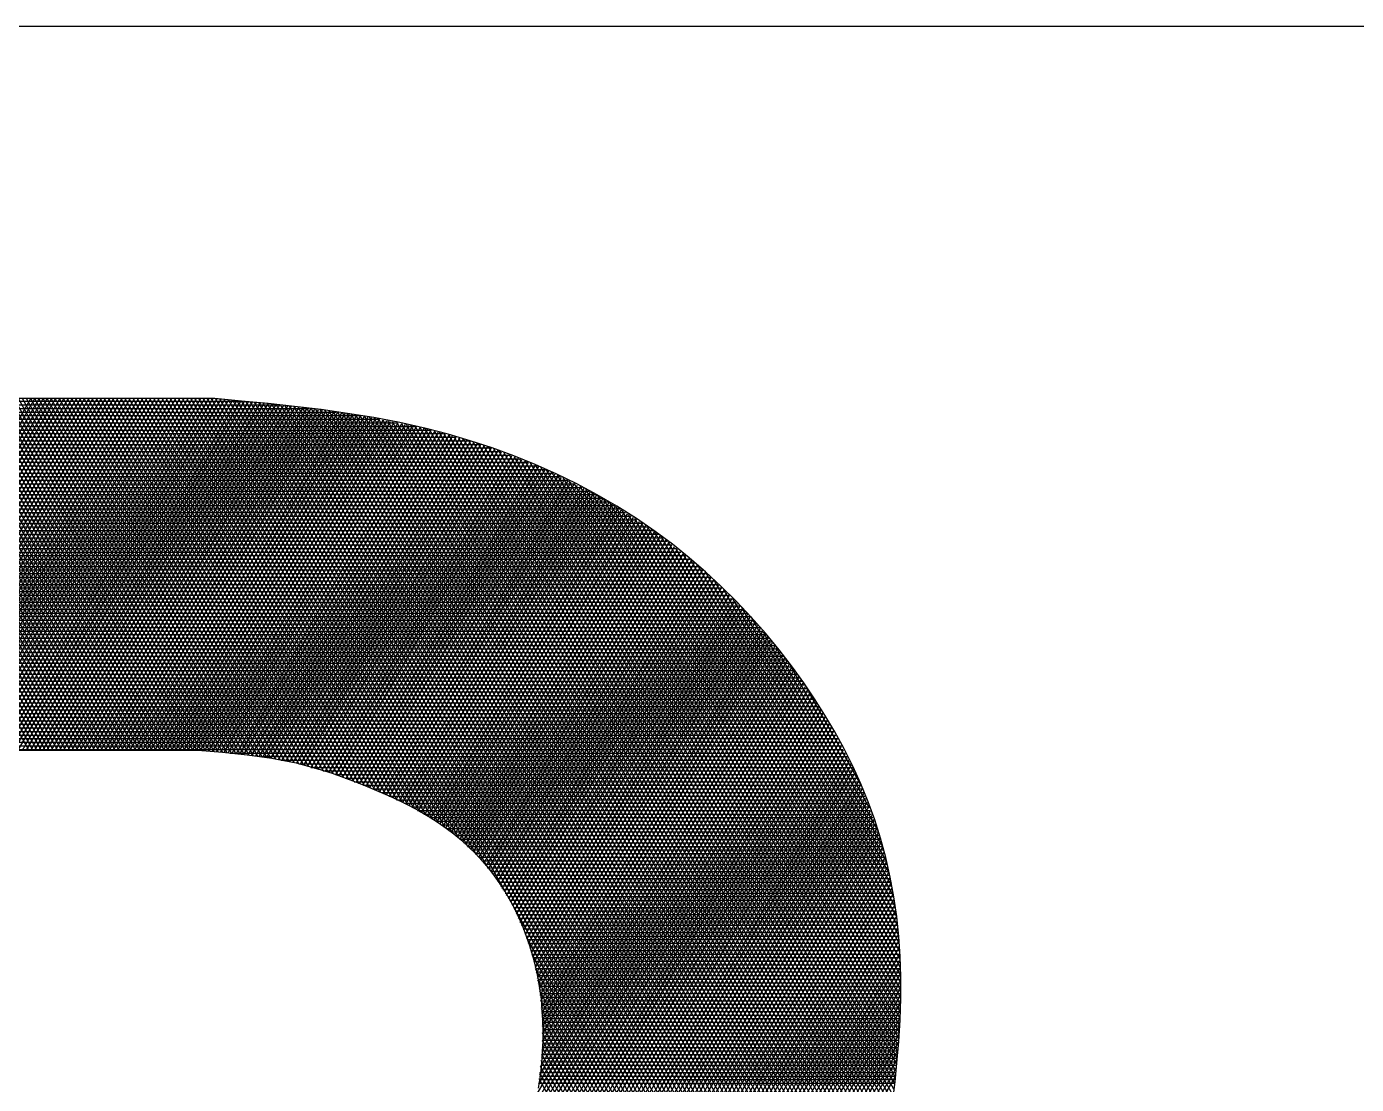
# Model space of a CAD drawing. Header units: millimetres. Extents: x 0 to 841, y 0 to 594.
# Drawn here: x 585.551 to 588.671, y 223.677 to 226.159 of the extents above; entities that cross this region are included whole.
import ezdxf

# ---------------------------------------------------------------- set-up
doc = ezdxf.new("R2010")
doc.units = ezdxf.units.MM
doc.header["$LTSCALE"] = 46.255
doc.layers.get('0').update_dxf_attribs({"linetype": 'CONTINUOUS'})

msp = doc.modelspace()

# ---------------------------------------------------------------- linework, layer by layer
at = {"color": 7, "linetype": 'CONTINUOUS'}
for p, q in [((599.4503, 226.1587), (523.4503, 226.1587)), ((585.993, 225.2859), (583.5677, 225.2859)), ((585.0845, 224.4607), (585.5609, 225.2859)), ((585.0942, 224.4607), (585.5706, 225.2859)), ((585.5561, 224.4607), (585.0986, 225.2859)), ((585.1039, 224.4607), (585.5804, 225.2859)), ((585.5657, 224.4607), (585.1083, 225.2859)), ((585.1136, 224.4607), (585.5901, 225.2859)), ((585.5753, 224.4607), (585.1179, 225.2859)), ((585.1234, 224.4607), (585.5998, 225.2859)), ((585.585, 224.4607), (585.1275, 225.2859)), ((585.1331, 224.4607), (585.6095, 225.2859)), ((585.5946, 224.4607), (585.1372, 225.2859)), ((585.1428, 224.4607), (585.6193, 225.2859)), ((585.6042, 224.4607), (585.1468, 225.2859)), ((585.1525, 224.4607), (585.629, 225.2859)), ((585.6139, 224.4607), (585.1564, 225.2859)), ((585.1623, 224.4607), (585.6387, 225.2859)), ((585.6235, 224.4607), (585.166, 225.2859)), ((585.172, 224.4607), (585.6484, 225.2859)), ((585.6331, 224.4607), (585.1757, 225.2859)), ((585.1817, 224.4607), (585.6582, 225.2859)), ((585.6427, 224.4607), (585.1853, 225.2859)), ((585.1914, 224.4607), (585.6679, 225.2859)), ((585.6524, 224.4607), (585.1949, 225.2859)), ((585.2011, 224.4607), (585.6776, 225.2859)), ((585.662, 224.4607), (585.2046, 225.2859)), ((585.2109, 224.4607), (585.6873, 225.2859)), ((585.6716, 224.4607), (585.2142, 225.2859)), ((585.2206, 224.4607), (585.6971, 225.2859)), ((585.6813, 224.4607), (585.2238, 225.2859)), ((585.2303, 224.4607), (585.7068, 225.2859)), ((585.6909, 224.4607), (585.2334, 225.2859)), ((585.24, 224.4607), (585.7165, 225.2859)), ((585.7005, 224.4607), (585.2431, 225.2859)), ((585.2498, 224.4607), (585.7262, 225.2859)), ((585.7101, 224.4607), (585.2527, 225.2859)), ((585.2595, 224.4607), (585.736, 225.2859)), ((585.7198, 224.4607), (585.2623, 225.2859)), ((585.2692, 224.4607), (585.7457, 225.2859)), ((585.7294, 224.4607), (585.272, 225.2859)), ((585.2789, 224.4607), (585.7554, 225.2859)), ((585.739, 224.4607), (585.2816, 225.2859)), ((585.2887, 224.4607), (585.7651, 225.2859)), ((585.7487, 224.4607), (585.2912, 225.2859)), ((585.2984, 224.4607), (585.7749, 225.2859)), ((585.7583, 224.4607), (585.3008, 225.2859)), ((585.3081, 224.4607), (585.7846, 225.2859)), ((585.7679, 224.4607), (585.3105, 225.2859)), ((585.3178, 224.4607), (585.7943, 225.2859)), ((585.7775, 224.4607), (585.3201, 225.2859)), ((585.3276, 224.4607), (585.804, 225.2859)), ((585.7872, 224.4607), (585.3297, 225.2859)), ((585.3373, 224.4607), (585.8138, 225.2859)), ((585.7968, 224.4607), (585.3394, 225.2859)), ((585.347, 224.4607), (585.8235, 225.2859)), ((585.8064, 224.4607), (585.349, 225.2859)), ((585.3567, 224.4607), (585.8332, 225.2859)), ((585.8161, 224.4607), (585.3586, 225.2859)), ((585.3665, 224.4607), (585.8429, 225.2859)), ((585.8257, 224.4607), (585.3682, 225.2859)), ((585.3762, 224.4607), (585.8526, 225.2859)), ((585.8353, 224.4607), (585.3779, 225.2859)), ((585.3859, 224.4607), (585.8624, 225.2859)), ((585.8449, 224.4607), (585.3875, 225.2859)), ((585.3956, 224.4607), (585.8721, 225.2859)), ((585.8546, 224.4607), (585.3971, 225.2859)), ((585.4054, 224.4607), (585.8818, 225.2859)), ((585.8642, 224.4607), (585.4068, 225.2859)), ((585.4151, 224.4607), (585.8915, 225.2859)), ((585.8738, 224.4607), (585.4164, 225.2859)), ((585.4248, 224.4607), (585.9013, 225.2859)), ((585.8835, 224.4607), (585.426, 225.2859)), ((585.4345, 224.4607), (585.911, 225.2859)), ((585.8931, 224.4607), (585.4356, 225.2859)), ((585.4443, 224.4607), (585.9207, 225.2859)), ((585.9027, 224.4607), (585.4453, 225.2859)), ((585.454, 224.4607), (585.9304, 225.2859)), ((585.9124, 224.4607), (585.4549, 225.2859)), ((585.4637, 224.4607), (585.9402, 225.2859)), ((585.922, 224.4607), (585.4645, 225.2859)), ((585.4734, 224.4607), (585.9499, 225.2859)), ((585.9316, 224.4607), (585.4742, 225.2859)), ((585.4832, 224.4607), (585.9596, 225.2859)), ((585.9412, 224.4607), (585.4838, 225.2859)), ((585.4929, 224.4607), (585.9693, 225.2859)), ((585.9509, 224.4607), (585.4934, 225.2859)), ((585.5026, 224.4607), (585.9791, 225.2859)), ((585.9609, 224.46), (585.503, 225.2859)), ((585.5123, 224.4607), (585.9888, 225.2859)), ((585.971, 224.4591), (585.5127, 225.2859)), ((585.5221, 224.4607), (585.9982, 225.2854)), ((585.9811, 224.4582), (585.5223, 225.2859)), ((585.5318, 224.4607), (586.0074, 225.2845)), ((585.9912, 224.4574), (585.5319, 225.2859)), ((586.0013, 224.4565), (585.5416, 225.2859)), ((586.0114, 224.4557), (585.5512, 225.2859)), ((586.0215, 224.4548), (585.5608, 225.2859)), ((586.0317, 224.4539), (585.5705, 225.2859)), ((586.042, 224.4527), (585.5801, 225.2859)), ((586.0523, 224.4514), (585.5897, 225.2859)), ((586.0626, 224.4502), (585.5993, 225.2859)), ((586.0729, 224.449), (585.609, 225.2859)), ((586.0832, 224.4478), (585.6186, 225.2859)), ((586.0935, 224.4466), (585.6282, 225.2859)), ((586.1038, 224.4453), (585.6379, 225.2859)), ((586.1144, 224.4436), (585.6475, 225.2859)), ((586.1251, 224.4416), (585.6571, 225.2859)), ((586.1359, 224.4396), (585.6667, 225.2859)), ((586.1466, 224.4376), (585.6764, 225.2859)), ((586.1573, 224.4356), (585.686, 225.2859)), ((586.1681, 224.4336), (585.6956, 225.2859)), ((586.1788, 224.4317), (585.7053, 225.2859)), ((586.19, 224.4289), (585.7149, 225.2859)), ((586.2015, 224.4255), (585.7245, 225.2859)), ((586.213, 224.4221), (585.7341, 225.2859)), ((586.2245, 224.4187), (585.7438, 225.2859)), ((586.236, 224.4153), (585.7534, 225.2859)), ((586.2475, 224.4119), (585.763, 225.2859)), ((586.259, 224.4085), (585.7727, 225.2859)), ((586.2705, 224.4051), (585.7823, 225.2859)), ((586.2821, 224.4017), (585.7919, 225.2859)), ((586.2944, 224.3968), (585.8015, 225.2859)), ((586.3067, 224.392), (585.8112, 225.2859)), ((586.319, 224.3871), (585.8208, 225.2859)), ((586.3314, 224.3822), (585.8304, 225.2859)), ((586.3437, 224.3774), (585.8401, 225.2859)), ((586.356, 224.3725), (585.8497, 225.2859)), ((586.3683, 224.3677), (585.8593, 225.2859)), ((586.3808, 224.3625), (585.8689, 225.2859)), ((586.3938, 224.3564), (585.8786, 225.2859)), ((586.4068, 224.3504), (585.8882, 225.2859)), ((586.4197, 224.3444), (585.8978, 225.2859)), ((586.4327, 224.3384), (585.9075, 225.2859)), ((586.4457, 224.3323), (585.9171, 225.2859)), ((586.4596, 224.3246), (585.9267, 225.2859)), ((586.4738, 224.3163), (585.9363, 225.2859)), ((586.488, 224.3081), (585.946, 225.2859)), ((586.5022, 224.2998), (585.9556, 225.2859)), ((586.5165, 224.2915), (585.9652, 225.2859)), ((586.5329, 224.2791), (585.9749, 225.2859)), ((586.5495, 224.2666), (585.9845, 225.2859)), ((586.5662, 224.2538), (585.9942, 225.2858)), ((586.5866, 224.2345), (586.0044, 225.2848)), ((583.5677, 225.2795), (586.0588, 225.2795)), ((583.5677, 225.2711), (586.1449, 225.2711)), ((583.5677, 225.2627), (586.2129, 225.2627)), ((583.5677, 225.2542), (586.2772, 225.2542)), ((585.5415, 224.4607), (586.0166, 225.2836)), ((585.5512, 224.4607), (586.0258, 225.2827)), ((585.561, 224.4607), (586.035, 225.2818)), ((585.5707, 224.4607), (586.0442, 225.2809)), ((585.5804, 224.4607), (586.0534, 225.28)), ((585.5901, 224.4607), (586.0627, 225.2791)), ((585.5998, 224.4607), (586.0719, 225.2782)), ((585.6096, 224.4607), (586.0811, 225.2773)), ((585.6193, 224.4607), (586.0903, 225.2764)), ((585.629, 224.4607), (586.0995, 225.2755)), ((585.6387, 224.4607), (586.1087, 225.2746)), ((585.6485, 224.4607), (586.1179, 225.2737)), ((585.6582, 224.4607), (586.1271, 225.2728)), ((585.6679, 224.4607), (586.1363, 225.2719)), ((585.6776, 224.4607), (586.1455, 225.271)), ((585.6874, 224.4607), (586.1547, 225.2701)), ((585.6971, 224.4607), (586.1638, 225.2691)), ((585.7068, 224.4607), (586.1729, 225.2679)), ((585.7165, 224.4607), (586.1819, 225.2667)), ((585.7263, 224.4607), (586.1909, 225.2655)), ((585.736, 224.4607), (586.2, 225.2643)), ((585.7457, 224.4607), (586.209, 225.2632)), ((585.7554, 224.4607), (586.2181, 225.262)), ((585.7652, 224.4607), (586.2271, 225.2608)), ((585.7749, 224.4607), (586.2361, 225.2596)), ((585.7846, 224.4607), (586.2452, 225.2584)), ((585.7943, 224.4607), (586.2542, 225.2572)), ((585.8041, 224.4607), (586.2633, 225.2561)), ((585.8138, 224.4607), (586.2723, 225.2549)), ((585.8235, 224.4607), (586.2814, 225.2537)), ((586.6069, 224.2152), (586.0145, 225.2838)), ((586.6345, 224.1827), (586.0247, 225.2828)), ((587.3045, 222.9915), (586.0349, 225.2818)), ((587.31, 222.9988), (586.0451, 225.2808)), ((587.3156, 223.0062), (586.0553, 225.2798)), ((587.3211, 223.0135), (586.0654, 225.2789)), ((587.3267, 223.0208), (586.0756, 225.2779)), ((587.3323, 223.0282), (586.0858, 225.2769)), ((587.3378, 223.0355), (586.096, 225.2759)), ((587.3434, 223.0428), (586.1062, 225.2749)), ((587.349, 223.0502), (586.1164, 225.2739)), ((587.3545, 223.0575), (586.1265, 225.2729)), ((587.3601, 223.0648), (586.1367, 225.2719)), ((587.3655, 223.0724), (586.1469, 225.2709)), ((587.3705, 223.0808), (586.1571, 225.2699)), ((587.3755, 223.0892), (586.1674, 225.2686)), ((587.3805, 223.0976), (586.1778, 225.2672)), ((587.3854, 223.106), (586.1882, 225.2659)), ((587.3904, 223.1144), (586.1986, 225.2645)), ((587.3954, 223.1228), (586.2089, 225.2632)), ((587.4004, 223.1311), (586.2193, 225.2618)), ((587.4053, 223.1395), (586.2297, 225.2605)), ((587.4103, 223.1479), (586.2401, 225.2591)), ((587.4153, 223.1563), (586.2505, 225.2577)), ((587.4203, 223.1647), (586.2609, 225.2564)), ((587.4253, 223.1731), (586.2712, 225.255)), ((587.4302, 223.1815), (586.2816, 225.2537)), ((583.5677, 225.2458), (586.3358, 225.2458)), ((583.5677, 225.2374), (586.3783, 225.2374)), ((583.5677, 225.229), (586.4209, 225.229)), ((585.8332, 224.4607), (586.2904, 225.2525)), ((585.843, 224.4607), (586.2994, 225.2513)), ((585.8527, 224.4607), (586.3085, 225.2501)), ((585.8624, 224.4607), (586.3175, 225.249)), ((585.8721, 224.4607), (586.3265, 225.2477)), ((585.8819, 224.4607), (586.3352, 225.2459)), ((585.8916, 224.4607), (586.3439, 225.2442)), ((585.9013, 224.4607), (586.3527, 225.2425)), ((585.911, 224.4607), (586.3614, 225.2407)), ((585.9208, 224.4607), (586.3701, 225.239)), ((585.9305, 224.4607), (586.3789, 225.2373)), ((585.9402, 224.4607), (586.3876, 225.2356)), ((585.9499, 224.4607), (586.3963, 225.2338)), ((585.9593, 224.4601), (586.405, 225.2321)), ((585.9686, 224.4593), (586.4138, 225.2304)), ((585.9778, 224.4585), (586.4225, 225.2287)), ((585.9871, 224.4577), (586.4312, 225.2269)), ((585.9964, 224.4569), (586.4399, 225.2252)), ((586.0057, 224.4561), (586.4487, 225.2235)), ((586.0149, 224.4554), (586.4574, 225.2217)), ((587.4348, 223.1906), (586.292, 225.2523)), ((587.4394, 223.1997), (586.3024, 225.2509)), ((587.444, 223.2088), (586.3128, 225.2496)), ((587.4485, 223.218), (586.3231, 225.2482)), ((587.4531, 223.2271), (586.3339, 225.2462)), ((587.4577, 223.2362), (586.3447, 225.2441)), ((587.4623, 223.2453), (586.3555, 225.2419)), ((587.4668, 223.2544), (586.3663, 225.2398)), ((587.4714, 223.2635), (586.3772, 225.2376)), ((587.476, 223.2727), (586.388, 225.2355)), ((587.4806, 223.2818), (586.3988, 225.2333)), ((587.4851, 223.2909), (586.4096, 225.2312)), ((587.4897, 223.3), (586.4204, 225.2291)), ((587.4938, 223.31), (586.4312, 225.2269)), ((587.4977, 223.3203), (586.4421, 225.2248)), ((587.5017, 223.3305), (586.4529, 225.2226)), ((583.5677, 225.2206), (586.4634, 225.2206)), ((583.5677, 225.2121), (586.5003, 225.2121)), ((583.5677, 225.2037), (586.5293, 225.2037)), ((583.5677, 225.1953), (586.5583, 225.1953)), ((586.0242, 224.4546), (586.4661, 225.22)), ((586.0334, 224.4537), (586.4748, 225.2183)), ((586.0425, 224.4526), (586.4836, 225.2166)), ((586.0516, 224.4515), (586.4921, 225.2145)), ((586.0607, 224.4504), (586.5004, 225.2121)), ((586.0698, 224.4494), (586.5088, 225.2097)), ((586.0789, 224.4483), (586.5171, 225.2073)), ((586.088, 224.4472), (586.5254, 225.2048)), ((586.0971, 224.4461), (586.5338, 225.2024)), ((586.1062, 224.4451), (586.5421, 225.2)), ((586.115, 224.4435), (586.5504, 225.1976)), ((586.1238, 224.4419), (586.5587, 225.1952)), ((586.1326, 224.4402), (586.5671, 225.1927)), ((586.1414, 224.4386), (586.5754, 225.1903)), ((587.5056, 223.3408), (586.4637, 225.2205)), ((587.5096, 223.3511), (586.4745, 225.2184)), ((587.5135, 223.3613), (586.4853, 225.2162)), ((587.5174, 223.3716), (586.4966, 225.2132)), ((587.5214, 223.3818), (586.5081, 225.2099)), ((587.5253, 223.3921), (586.5196, 225.2065)), ((587.5293, 223.4024), (586.5311, 225.2032)), ((587.5332, 223.4126), (586.5425, 225.1999)), ((587.5372, 223.4229), (586.554, 225.1965)), ((587.5405, 223.4341), (586.5655, 225.1932)), ((583.5677, 225.1869), (586.5873, 225.1869)), ((583.5677, 225.1784), (586.6163, 225.1784)), ((583.5677, 225.17), (586.6415, 225.17)), ((583.5677, 225.1616), (586.6631, 225.1616)), ((586.1502, 224.437), (586.5837, 225.1879)), ((586.159, 224.4353), (586.5921, 225.1855)), ((586.1677, 224.4337), (586.6004, 225.1831)), ((586.1765, 224.4321), (586.6087, 225.1807)), ((586.1852, 224.4303), (586.617, 225.1782)), ((586.1935, 224.4278), (586.6254, 225.1758)), ((586.2018, 224.4254), (586.6335, 225.1731)), ((586.2101, 224.4229), (586.6415, 225.17)), ((586.2184, 224.4205), (586.6494, 225.1669)), ((586.2268, 224.418), (586.6574, 225.1638)), ((586.2351, 224.4156), (586.6653, 225.1607)), ((587.5436, 223.446), (586.577, 225.1899)), ((587.5467, 223.4579), (586.5884, 225.1865)), ((587.5497, 223.4697), (586.5999, 225.1832)), ((587.5528, 223.4816), (586.6114, 225.1799)), ((587.5558, 223.4934), (586.6229, 225.1765)), ((587.5589, 223.5053), (586.6346, 225.1727)), ((587.5619, 223.5171), (586.6469, 225.1679)), ((587.5647, 223.5295), (586.6592, 225.1631)), ((583.5677, 225.1532), (586.6847, 225.1532)), ((583.5677, 225.1448), (586.7063, 225.1448)), ((583.5677, 225.1363), (586.7278, 225.1363)), ((586.2434, 224.4131), (586.6732, 225.1576)), ((586.2517, 224.4107), (586.6812, 225.1546)), ((586.26, 224.4082), (586.6891, 225.1515)), ((586.2683, 224.4058), (586.697, 225.1484)), ((586.2766, 224.4034), (586.705, 225.1453)), ((586.2848, 224.4006), (586.7129, 225.1422)), ((586.2927, 224.3975), (586.7208, 225.1391)), ((586.3006, 224.3944), (586.7288, 225.136)), ((586.3085, 224.3912), (586.7367, 225.1329)), ((586.3165, 224.3881), (586.7446, 225.1298)), ((587.567, 223.5428), (586.6715, 225.1583)), ((587.5693, 223.556), (586.6838, 225.1535)), ((587.5716, 223.5693), (586.696, 225.1487)), ((587.5738, 223.5825), (586.7083, 225.1439)), ((587.5761, 223.5958), (586.7206, 225.1392)), ((587.5784, 223.6091), (586.7329, 225.1344)), ((587.5807, 223.6223), (586.7452, 225.1296)), ((583.5677, 225.1279), (586.7494, 225.1279)), ((583.5677, 225.1195), (586.7705, 225.1195)), ((583.5677, 225.1111), (586.7872, 225.1111)), ((583.5677, 225.1027), (586.8039, 225.1027)), ((586.3244, 224.385), (586.7526, 225.1267)), ((586.3323, 224.3819), (586.7605, 225.1236)), ((586.3402, 224.3787), (586.7685, 225.1205)), ((586.3481, 224.3756), (586.776, 225.1167)), ((586.3561, 224.3725), (586.7835, 225.1129)), ((586.364, 224.3694), (586.7911, 225.1091)), ((586.3719, 224.3662), (586.7986, 225.1053)), ((586.3797, 224.363), (586.8061, 225.1015)), ((586.3874, 224.3594), (586.8137, 225.0977)), ((587.5824, 223.6365), (586.7575, 225.1248)), ((587.5841, 223.6509), (586.7699, 225.1198)), ((587.5857, 223.6653), (586.7832, 225.1131)), ((587.5874, 223.6797), (586.7966, 225.1063)), ((587.589, 223.6941), (586.8099, 225.0996)), ((583.5677, 225.0942), (586.8206, 225.0942)), ((583.5677, 225.0858), (586.8373, 225.0858)), ((583.5677, 225.0774), (586.8541, 225.0774)), ((583.5677, 225.069), (586.8708, 225.069)), ((586.3951, 224.3559), (586.8212, 225.0939)), ((586.4027, 224.3523), (586.8287, 225.0901)), ((586.4104, 224.3487), (586.8363, 225.0863)), ((586.4181, 224.3452), (586.8438, 225.0826)), ((586.4257, 224.3416), (586.8513, 225.0788)), ((586.4334, 224.338), (586.8589, 225.075)), ((586.4411, 224.3345), (586.8664, 225.0712)), ((586.4487, 224.3309), (586.8739, 225.0674)), ((587.5906, 223.7086), (586.8233, 225.0929)), ((587.5923, 223.723), (586.8367, 225.0862)), ((587.5935, 223.7381), (586.85, 225.0794)), ((587.5947, 223.7534), (586.8634, 225.0727)), ((587.5958, 223.7687), (586.8767, 225.066)), ((583.5677, 225.0605), (586.8875, 225.0605)), ((583.5677, 225.0521), (586.9036, 225.0521)), ((583.5677, 225.0437), (586.9168, 225.0437)), ((583.5677, 225.0353), (586.93, 225.0353)), ((586.456, 224.3267), (586.8815, 225.0636)), ((586.4633, 224.3224), (586.889, 225.0598)), ((586.4706, 224.3182), (586.8965, 225.056)), ((586.4779, 224.314), (586.9039, 225.0519)), ((586.4851, 224.3097), (586.911, 225.0474)), ((586.4924, 224.3055), (586.9181, 225.0428)), ((586.4997, 224.3013), (586.9252, 225.0383)), ((587.5969, 223.784), (586.8901, 225.0592)), ((587.5981, 223.7994), (586.9037, 225.052)), ((587.5992, 223.8147), (586.9186, 225.0425)), ((583.5677, 225.0269), (586.9432, 225.0269)), ((583.5677, 225.0184), (586.9564, 225.0184)), ((583.5677, 225.01), (586.9696, 225.01)), ((586.507, 224.297), (586.9323, 225.0338)), ((586.5143, 224.2928), (586.9394, 225.0292)), ((586.5212, 224.288), (586.9465, 225.0247)), ((586.528, 224.2829), (586.9537, 225.0202)), ((586.5348, 224.2778), (586.9608, 225.0156)), ((586.5415, 224.2727), (586.9679, 225.0111)), ((586.5483, 224.2675), (586.975, 225.0066)), ((587.6003, 223.8302), (586.9335, 225.033)), ((587.6006, 223.8469), (586.9484, 225.0235)), ((587.6009, 223.8637), (586.9633, 225.014)), ((587.6013, 223.8805), (586.9782, 225.0045)), ((583.5677, 225.0016), (586.9828, 225.0016)), ((583.5677, 224.9932), (586.996, 224.9932)), ((583.5677, 224.9847), (587.0092, 224.9847)), ((583.5677, 224.9763), (587.0224, 224.9763)), ((586.5551, 224.2624), (586.9821, 225.002)), ((586.5618, 224.2573), (586.9892, 224.9975)), ((586.5684, 224.2518), (586.9963, 224.993)), ((586.5746, 224.2458), (587.0034, 224.9884)), ((586.5809, 224.2399), (587.0105, 224.9839)), ((586.5872, 224.2339), (587.0176, 224.9794)), ((586.5935, 224.2279), (587.0247, 224.9748)), ((587.6016, 223.8973), (586.9931, 224.995)), ((587.6019, 223.914), (587.008, 224.9855)), ((587.6022, 223.9309), (587.0229, 224.976)), ((583.5677, 224.9679), (587.0336, 224.9679)), ((583.5677, 224.9595), (587.0441, 224.9595)), ((583.5677, 224.9511), (587.0546, 224.9511)), ((583.5677, 224.9426), (587.0651, 224.9426)), ((586.5998, 224.222), (587.0314, 224.9696)), ((586.6061, 224.216), (587.0381, 224.9643)), ((586.6121, 224.2096), (587.0447, 224.959)), ((586.6178, 224.2027), (587.0514, 224.9536)), ((586.6236, 224.1958), (587.058, 224.9483)), ((586.6293, 224.1889), (587.0647, 224.943)), ((587.6011, 223.9503), (587.0397, 224.963)), ((587.6, 223.9696), (587.0571, 224.9491)), ((583.5677, 224.9342), (587.0756, 224.9342)), ((583.5677, 224.9258), (587.0861, 224.9258)), ((583.5677, 224.9174), (587.0966, 224.9174)), ((586.6351, 224.1821), (587.0713, 224.9377)), ((586.6408, 224.1752), (587.078, 224.9323)), ((586.6466, 224.1683), (587.0846, 224.927)), ((586.6518, 224.1606), (587.0913, 224.9217)), ((586.6569, 224.1525), (587.0979, 224.9163)), ((586.662, 224.1444), (587.1046, 224.911)), ((587.5989, 223.989), (587.0744, 224.9352)), ((587.5978, 224.0083), (587.0917, 224.9213)), ((583.5677, 224.909), (587.1071, 224.909)), ((583.5677, 224.9005), (587.1176, 224.9005)), ((583.5677, 224.8921), (587.1281, 224.8921)), ((583.5677, 224.8837), (587.1386, 224.8837)), ((586.667, 224.1363), (587.1112, 224.9057)), ((586.6721, 224.1282), (587.1179, 224.9004)), ((586.6771, 224.1201), (587.1245, 224.895)), ((586.6822, 224.112), (587.1312, 224.8897)), ((586.6872, 224.104), (587.1378, 224.8844)), ((586.6921, 224.0955), (587.1444, 224.879)), ((587.5967, 224.0276), (587.109, 224.9074)), ((587.5947, 224.0486), (587.1264, 224.8935)), ((587.5913, 224.0722), (587.1437, 224.8796)), ((583.5677, 224.8753), (587.1481, 224.8753)), ((583.5677, 224.8668), (587.1566, 224.8668)), ((583.5677, 224.8584), (587.1651, 224.8584)), ((583.5677, 224.85), (587.1736, 224.85)), ((586.6963, 224.0859), (587.1506, 224.8728)), ((586.7005, 224.0764), (587.1568, 224.8667)), ((586.7047, 224.0668), (587.163, 224.8606)), ((586.7089, 224.0573), (587.1691, 224.8544)), ((586.7131, 224.0478), (587.1753, 224.8483)), ((587.5879, 224.0957), (587.1651, 224.8584)), ((583.5677, 224.8416), (587.1821, 224.8416)), ((583.5677, 224.8332), (587.1906, 224.8332)), ((583.5677, 224.8247), (587.199, 224.8247)), ((583.5677, 224.8163), (587.2075, 224.8163)), ((586.7173, 224.0382), (587.1815, 224.8421)), ((586.7216, 224.0287), (587.1877, 224.836)), ((586.7253, 224.0183), (587.1939, 224.8299)), ((586.7287, 224.0073), (587.2, 224.8237)), ((586.7321, 223.9963), (587.2062, 224.8176)), ((587.5845, 224.1192), (587.1865, 224.8372)), ((583.5677, 224.8079), (587.216, 224.8079)), ((583.5677, 224.7995), (587.2245, 224.7995)), ((583.5677, 224.7911), (587.233, 224.7911)), ((586.7355, 223.9854), (587.2124, 224.8115)), ((586.7388, 223.9744), (587.2186, 224.8053)), ((586.7422, 223.9633), (587.2248, 224.7992)), ((586.7447, 223.9509), (587.231, 224.7931)), ((586.7472, 223.9384), (587.2371, 224.7869)), ((587.5811, 224.1427), (587.2079, 224.8159)), ((587.5745, 224.172), (587.2293, 224.7947)), ((583.5677, 224.7826), (587.2415, 224.7826)), ((583.5677, 224.7742), (587.2499, 224.7742)), ((583.5677, 224.7658), (587.2571, 224.7658)), ((583.5677, 224.7574), (587.264, 224.7574)), ((586.7498, 223.9259), (587.2433, 224.7808)), ((586.7523, 223.9134), (587.2495, 224.7747)), ((586.7547, 223.9008), (587.2553, 224.7679)), ((586.7561, 223.8864), (587.2611, 224.761)), ((586.7575, 223.8719), (587.2668, 224.754)), ((587.567, 224.2029), (587.2507, 224.7735)), ((583.5677, 224.7489), (587.271, 224.7489)), ((583.5677, 224.7405), (587.2779, 224.7405)), ((583.5677, 224.7321), (587.2848, 224.7321)), ((583.5677, 224.7237), (587.2918, 224.7237)), ((586.7588, 223.8574), (587.2725, 224.7471)), ((586.7602, 223.8429), (587.2782, 224.7402)), ((586.7615, 223.8114), (587.2896, 224.7263)), ((586.7616, 223.8285), (587.2839, 224.7332)), ((587.5595, 224.2338), (587.28, 224.7379)), ((583.5677, 224.7153), (587.2987, 224.7153)), ((583.5677, 224.7068), (587.3056, 224.7068)), ((583.5677, 224.6984), (587.3126, 224.6984)), ((586.7572, 223.7198), (587.3182, 224.6915)), ((586.7595, 223.7406), (587.3125, 224.6985)), ((586.761, 223.7601), (587.3068, 224.7054)), ((586.7611, 223.7772), (587.3011, 224.7124)), ((586.7613, 223.7943), (587.2953, 224.7193)), ((587.5479, 224.2721), (587.3095, 224.7021)), ((583.5677, 224.69), (587.3195, 224.69)), ((583.5677, 224.6816), (587.3264, 224.6816)), ((583.5677, 224.6732), (587.3334, 224.6732)), ((583.5677, 224.6647), (587.3403, 224.6647)), ((586.7432, 223.6283), (587.3411, 224.6638)), ((586.7487, 223.6546), (587.3354, 224.6707)), ((586.7526, 223.6782), (587.3296, 224.6777)), ((586.7549, 223.699), (587.3239, 224.6846)), ((587.5282, 224.3249), (587.339, 224.6663)), ((583.5677, 224.6563), (587.3472, 224.6563)), ((583.5677, 224.6479), (587.3529, 224.6479)), ((583.5677, 224.6395), (587.3585, 224.6395)), ((583.5677, 224.631), (587.3642, 224.631)), ((586.703, 223.4913), (587.3625, 224.6335)), ((586.7205, 223.5384), (587.3573, 224.6413)), ((586.731, 223.5733), (587.3521, 224.6491)), ((586.7378, 223.602), (587.3468, 224.6568)), ((583.5677, 224.6226), (587.3698, 224.6226)), ((583.5677, 224.6142), (587.3755, 224.6142)), ((583.5677, 224.6058), (587.3811, 224.6058)), ((586.0176, 222.2872), (587.3677, 224.6257)), ((586.0273, 222.2872), (587.373, 224.6179)), ((586.037, 222.2872), (587.3782, 224.6101)), ((586.0467, 222.2872), (587.3834, 224.6023)), ((583.5677, 224.5974), (587.3867, 224.5974)), ((583.5677, 224.5889), (587.3924, 224.5889)), ((583.5677, 224.5805), (587.398, 224.5805)), ((583.5677, 224.5721), (587.4037, 224.5721)), ((586.0564, 222.287), (587.3886, 224.5945)), ((586.0656, 222.2861), (587.3938, 224.5867)), ((586.0748, 222.2853), (587.3991, 224.5789)), ((586.084, 222.2844), (587.4043, 224.5711)), ((587.5086, 224.3777), (587.3873, 224.5965)), ((583.5677, 224.5637), (587.4093, 224.5637)), ((583.5677, 224.5552), (587.4149, 224.5552)), ((583.5677, 224.5468), (587.4206, 224.5468)), ((583.5677, 224.5384), (587.4262, 224.5384)), ((586.0932, 222.2835), (587.4095, 224.5633)), ((586.1025, 222.2826), (587.4147, 224.5555)), ((586.1117, 222.2818), (587.42, 224.5477)), ((586.1209, 222.2809), (587.4252, 224.5399)), ((583.5677, 224.53), (587.4318, 224.53)), ((583.5677, 224.5216), (587.4362, 224.5216)), ((583.5677, 224.5131), (587.4406, 224.5131)), ((583.5677, 224.5047), (587.445, 224.5047)), ((586.1301, 222.28), (587.4304, 224.5322)), ((586.1394, 222.2792), (587.4352, 224.5236)), ((586.1486, 222.2783), (587.4398, 224.5148)), ((586.1578, 222.2774), (587.4444, 224.5059)), ((583.5677, 224.4963), (587.4494, 224.4963)), ((583.5677, 224.4879), (587.4538, 224.4879)), ((583.5677, 224.4795), (587.4582, 224.4795)), ((586.1669, 222.2763), (587.449, 224.4971)), ((586.176, 222.2752), (587.4536, 224.4882)), ((586.1851, 222.2742), (587.4583, 224.4794)), ((583.5677, 224.471), (587.4626, 224.471)), ((583.5677, 224.4626), (587.467, 224.4626)), ((584.4437, 224.4607), (585.9525, 224.4607)), ((586.0286, 224.4542), (587.4714, 224.4542)), ((586.1002, 224.4458), (587.4758, 224.4458)), ((586.1942, 222.2731), (587.4629, 224.4705)), ((586.2033, 222.272), (587.4675, 224.4617)), ((586.2124, 222.271), (587.4721, 224.4528)), ((586.2215, 222.2699), (587.4767, 224.444)), ((586.1481, 224.4373), (587.4802, 224.4373)), ((586.1897, 224.4289), (587.4846, 224.4289)), ((586.2183, 224.4205), (587.489, 224.4205)), ((586.2307, 222.2689), (587.4813, 224.4351)), ((586.2398, 222.2678), (587.486, 224.4263)), ((586.247, 224.4121), (587.4934, 224.4121)), ((586.2489, 222.2667), (587.4906, 224.4174)), ((586.2579, 222.2656), (587.4952, 224.4086)), ((586.2668, 222.2642), (587.4998, 224.3997)), ((586.2756, 224.4037), (587.4977, 224.4037)), ((586.2757, 222.2627), (587.504, 224.3901)), ((586.2846, 222.2613), (587.5078, 224.3799)), ((586.2984, 224.3952), (587.5021, 224.3952)), ((586.3198, 224.3868), (587.5052, 224.3868)), ((586.2935, 222.2599), (587.5116, 224.3696)), ((586.3024, 222.2584), (587.5154, 224.3594)), ((586.3113, 222.257), (587.5192, 224.3491)), ((586.3411, 224.3784), (587.5083, 224.3784)), ((586.3625, 224.37), (587.5115, 224.37)), ((586.3828, 224.3616), (587.5146, 224.3616)), ((586.4009, 224.3531), (587.5177, 224.3531)), ((586.3202, 222.2555), (587.523, 224.3389)), ((586.3291, 222.2541), (587.5268, 224.3286)), ((586.338, 222.2527), (587.5306, 224.3184)), ((586.419, 224.3447), (587.5209, 224.3447)), ((586.4372, 224.3363), (587.524, 224.3363)), ((586.454, 224.3279), (587.5271, 224.3279)), ((586.4685, 224.3194), (587.5303, 224.3194)), ((586.3469, 222.2512), (587.5345, 224.3082)), ((586.3558, 222.2498), (587.5383, 224.2979)), ((586.3644, 222.2478), (587.5421, 224.2877)), ((586.4829, 224.311), (587.5334, 224.311)), ((586.4974, 224.3026), (587.5365, 224.3026)), ((586.5119, 224.2942), (587.5397, 224.2942)), ((586.5242, 224.2858), (587.5428, 224.2858)), ((586.373, 222.2459), (587.5459, 224.2774)), ((586.3816, 222.2439), (587.5497, 224.2672)), ((586.3901, 222.2419), (587.5535, 224.2569)), ((586.5353, 224.2773), (587.5459, 224.2773)), ((586.5465, 224.2689), (587.5491, 224.2689)), ((586.5576, 224.2605), (587.5522, 224.2605)), ((586.3987, 222.2399), (587.5566, 224.2455)), ((586.4073, 222.238), (587.5595, 224.2336)), ((586.5681, 224.2521), (587.555, 224.2521)), ((586.5769, 224.2437), (587.5571, 224.2437)), ((586.5858, 224.2352), (587.5591, 224.2352)), ((586.5947, 224.2268), (587.5612, 224.2268)), ((586.4159, 222.236), (587.5624, 224.2218)), ((586.4245, 222.234), (587.5653, 224.2099)), ((586.4331, 222.232), (587.5681, 224.1981)), ((586.6035, 224.2184), (587.5632, 224.2184)), ((586.6118, 224.21), (587.5653, 224.21)), ((586.6188, 224.2015), (587.5673, 224.2015)), ((586.6258, 224.1931), (587.5693, 224.1931)), ((586.4416, 222.2301), (587.571, 224.1862)), ((586.4502, 222.2281), (587.5739, 224.1744)), ((586.4586, 222.2258), (587.5768, 224.1625)), ((586.6329, 224.1847), (587.5714, 224.1847)), ((586.6399, 224.1763), (587.5734, 224.1763)), ((586.6469, 224.1679), (587.5755, 224.1679)), ((586.4669, 222.2232), (587.5797, 224.1506)), ((586.4751, 222.2206), (587.5818, 224.1376)), ((586.6525, 224.1594), (587.5775, 224.1594)), ((586.6578, 224.151), (587.5796, 224.151)), ((586.6631, 224.1426), (587.5811, 224.1426)), ((586.6683, 224.1342), (587.5823, 224.1342)), ((586.4833, 222.2181), (587.5838, 224.1241)), ((586.4916, 222.2155), (587.5857, 224.1106)), ((586.6736, 224.1257), (587.5835, 224.1257)), ((586.6789, 224.1173), (587.5848, 224.1173)), ((586.6841, 224.1089), (587.586, 224.1089)), ((586.6894, 224.1005), (587.5872, 224.1005)), ((586.4998, 222.2129), (587.5877, 224.0972)), ((586.508, 222.2103), (587.5896, 224.0837)), ((586.5162, 222.2077), (587.5916, 224.0702)), ((586.6936, 224.0921), (587.5884, 224.0921)), ((586.6973, 224.0836), (587.5896, 224.0836)), ((586.701, 224.0752), (587.5909, 224.0752)), ((586.5245, 222.2051), (587.5935, 224.0568)), ((586.5327, 222.2025), (587.5955, 224.0433)), ((586.7047, 224.0668), (587.5921, 224.0668)), ((586.7084, 224.0584), (587.5933, 224.0584)), ((586.7122, 224.05), (587.5945, 224.05)), ((586.7159, 224.0415), (587.5957, 224.0415)), ((586.5407, 222.1995), (587.5967, 224.0285)), ((586.5486, 222.1963), (587.5975, 224.0132)), ((586.7196, 224.0331), (587.5964, 224.0331)), ((586.7233, 224.0247), (587.5969, 224.0247)), ((587.2989, 222.9842), (586.7248, 224.0198)), ((586.7259, 224.0163), (587.5974, 224.0163)), ((586.7285, 224.0078), (587.5978, 224.0078)), ((586.5564, 222.1931), (587.5984, 223.9978)), ((586.5643, 222.1898), (587.5993, 223.9825)), ((586.7311, 223.9994), (587.5983, 223.9994)), ((586.7337, 223.991), (587.5988, 223.991)), ((586.7363, 223.9826), (587.5993, 223.9826)), ((587.2933, 222.9769), (586.7369, 223.9806)), ((586.7389, 223.9742), (587.5997, 223.9742)), ((586.5721, 222.1866), (587.6001, 223.9671)), ((586.58, 222.1834), (587.601, 223.9518)), ((586.7415, 223.9657), (587.6002, 223.9657)), ((586.7434, 223.9573), (587.6007, 223.9573)), ((586.7451, 223.9489), (587.6012, 223.9489)), ((587.2878, 222.9695), (586.7452, 223.9482)), ((586.5879, 222.1801), (587.6019, 223.9365)), ((586.5957, 222.1769), (587.602, 223.9199)), ((586.7468, 223.9405), (587.6016, 223.9405)), ((586.7485, 223.9321), (587.6021, 223.9321)), ((586.7502, 223.9236), (587.6021, 223.9236)), ((587.2816, 222.9633), (586.7508, 223.9209)), ((586.7519, 223.9152), (587.6019, 223.9152)), ((586.6036, 222.1737), (587.6017, 223.9025)), ((586.6114, 222.1705), (587.6013, 223.885)), ((586.7536, 223.9068), (587.6018, 223.9068)), ((586.755, 223.8984), (587.6016, 223.8984)), ((587.2753, 222.9572), (586.7552, 223.8955)), ((586.7558, 223.8899), (587.6014, 223.8899)), ((586.7566, 223.8815), (587.6013, 223.8815)), ((586.619, 222.1668), (587.601, 223.8676)), ((586.6265, 222.1628), (587.6007, 223.8501)), ((587.2691, 222.9511), (586.7572, 223.8745)), ((586.7573, 223.8731), (587.6011, 223.8731)), ((586.7581, 223.8647), (587.6009, 223.8647)), ((586.7589, 223.8563), (587.6008, 223.8563)), ((587.2628, 222.945), (586.7592, 223.8536)), ((586.6339, 222.1589), (587.6003, 223.8327)), ((586.7597, 223.8478), (587.6006, 223.8478)), ((586.7605, 223.8394), (587.6004, 223.8394)), ((587.2566, 222.939), (586.7612, 223.8327)), ((586.7613, 223.831), (587.6003, 223.831)), ((586.7616, 223.8226), (587.5998, 223.8226)), ((586.6414, 222.1549), (587.5992, 223.8139)), ((586.6488, 222.151), (587.5977, 223.7945)), ((587.244, 222.9268), (586.7613, 223.7976)), ((586.7613, 223.7973), (587.5979, 223.7973)), ((586.7613, 223.7889), (587.5973, 223.7889)), ((586.7614, 223.8057), (587.5986, 223.8057)), ((587.2503, 222.9329), (586.7615, 223.8147)), ((586.7615, 223.8142), (587.5992, 223.8142)), ((586.6562, 222.147), (587.5963, 223.7752)), ((586.6637, 222.1431), (587.5949, 223.7559)), ((586.761, 223.7636), (587.5954, 223.7636)), ((587.2315, 222.9146), (586.761, 223.7635)), ((586.7611, 223.772), (587.5961, 223.772)), ((586.7612, 223.7805), (587.5967, 223.7805)), ((587.2378, 222.9207), (586.7612, 223.7805)), ((586.6711, 222.1391), (587.5934, 223.7366)), ((586.7583, 223.7299), (587.5929, 223.7299)), ((587.219, 222.9024), (586.7586, 223.733)), ((586.7592, 223.7384), (587.5936, 223.7384)), ((587.2253, 222.9085), (586.7602, 223.7475)), ((586.7602, 223.7468), (587.5942, 223.7468)), ((586.7609, 223.7552), (587.5948, 223.7552)), ((586.6786, 222.1351), (587.5915, 223.7165)), ((586.686, 222.1312), (587.5892, 223.6955)), ((586.7546, 223.6962), (587.5892, 223.6962)), ((587.2065, 222.8903), (586.7554, 223.704)), ((586.7555, 223.7047), (587.5902, 223.7047)), ((586.7564, 223.7131), (587.5912, 223.7131)), ((587.2128, 222.8963), (586.757, 223.7185)), ((586.7574, 223.7215), (587.5921, 223.7215)), ((586.7527, 223.6794), (587.5873, 223.6794)), ((586.7537, 223.6878), (587.5883, 223.6878)), ((587.2003, 222.8842), (586.7538, 223.6895))]:
    msp.add_line(p, q, dxfattribs=at)
for points in [[(587.5831, 223.6396), (587.5883, 223.683), (587.5927, 223.7265), (587.597, 223.7773), (587.6002, 223.8282), (587.6021, 223.879), (587.6022, 223.93), (587.6007, 223.9768), (587.5975, 224.0237), (587.5926, 224.0705), (587.5858, 224.117), (587.5773, 224.1632), (587.5669, 224.209), (587.5545, 224.2543), (587.5407, 224.2974), (587.5252, 224.34), (587.508, 224.3819), (587.4892, 224.4232), (587.4689, 224.4638), (587.4471, 224.5037), (587.424, 224.5429), (587.3997, 224.5814), (587.3741, 224.6191), (587.3475, 224.656), (587.3166, 224.6961), (587.2845, 224.7351), (587.2511, 224.773), (587.2166, 224.8098), (587.1808, 224.8453), (587.1438, 224.8795), (587.1057, 224.9124), (587.0664, 224.9439), (587.026, 224.974), (586.9817, 225.0044), (586.9361, 225.0332), (586.8895, 225.0602), (586.8419, 225.0855), (586.7934, 225.1092), (586.744, 225.1311), (586.6939, 225.1514), (586.6432, 225.17), (586.592, 225.1869), (586.5403, 225.2021), (586.4882, 225.2156), (586.4271, 225.2294), (586.3657, 225.2412), (586.304, 225.2512), (586.2421, 225.2599), (586.18, 225.2674), (586.1177, 225.274), (586.0554, 225.2801), (585.993, 225.2859)], [(585.9525, 224.4607), (585.9816, 224.4583), (586.0107, 224.4559), (586.0398, 224.4531), (586.0688, 224.45), (586.0976, 224.4463), (586.1264, 224.442), (586.1549, 224.4369), (586.1833, 224.4308), (586.2116, 224.4237), (586.2397, 224.4156), (586.2676, 224.4067), (586.2953, 224.397), (586.3228, 224.3866), (586.3501, 224.3756), (586.3772, 224.3642), (586.4014, 224.3535), (586.4253, 224.3425), (586.4489, 224.3308), (586.4721, 224.3185), (586.4948, 224.3054), (586.5169, 224.2912), (586.5355, 224.2782), (586.5536, 224.2643), (586.5711, 224.2497), (586.5879, 224.2344), (586.6041, 224.2183), (586.6196, 224.2016), (586.6344, 224.1842), (586.6483, 224.1662), (586.6615, 224.1474), (586.6739, 224.1281), (586.6855, 224.1082), (586.6962, 224.0879), (586.706, 224.0671), (586.7151, 224.046), (586.7234, 224.0245), (586.7316, 224.0005), (586.7388, 223.9761), (586.7451, 223.9515), (586.7504, 223.9267), (586.7547, 223.9016), (586.7579, 223.8771), (586.7602, 223.8525), (586.7616, 223.8278), (586.7622, 223.8031), (586.762, 223.7784), (586.7609, 223.7537), (586.7587, 223.7249), (586.7556, 223.6963), (586.7514, 223.6678)]]:
    msp.add_lwpolyline(points, dxfattribs=at)

doc.saveas('drawing.dxf')
